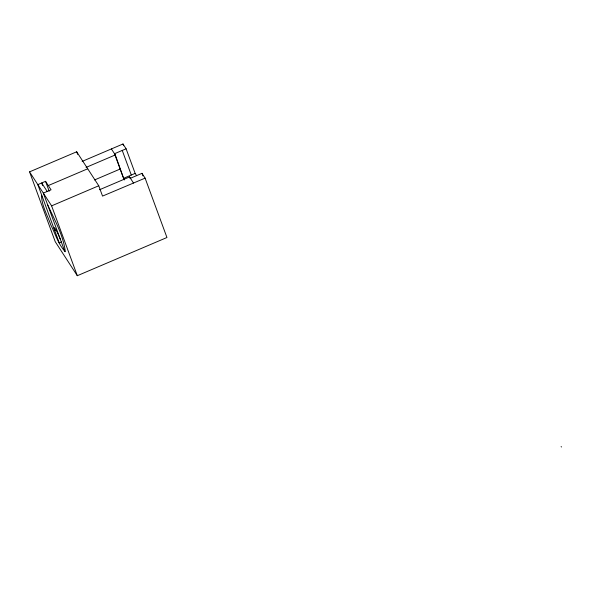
<?xml version="1.0" encoding="UTF-8"?>
<svg xmlns="http://www.w3.org/2000/svg" width="591" height="591" viewBox="0 0 591 591"><rect width="100%" height="100%" fill="white"/><g stroke="black" fill="none" stroke-linecap="round" stroke-linejoin="round"><path stroke-width="0.89" d="M29.55 171.87L76.69 151.784L98.749 185.766L102.546 196.094L145.105 178.135L166.95 237.508L77.31 275.709L55.251 241.719L29.55 171.87L51.609 205.86L77.31 275.709M82.156 161.395L122.987 143.99L126.105 148.792L135.154 173.392L136.639 175.675M64.781 251.397L43.335 193.109L51.062 189.822L45.551 181.319L37.824 184.614L59.285 242.953L61.604 241.97M126.105 148.792L114.514 153.734L123.105 177.093M86.064 167.408L115.304 154.945L124.14 179.841M48.307 185.567L87.719 168.775M94.545 179.952L120.438 168.915M51.609 205.86L98.749 185.766M135.154 173.392L123.563 178.327L124.516 179.797M99.502 189.755L129.577 176.945L133.514 183.077M130.397 178.275L141.988 173.333L145.105 178.135M56.33 230.054L54.786 230.712A11.126 1.042 66.9 0 1 55.229 228.687A11.126 1.042 66.9 0 1 60.297 239.215M42.079 196.182L41.518 195.835C41.843 205.964 47.524 215.434 50.819 224.92C55.369 233.851 58.265 244.504 65.342 251.736C63.296 235.188 54.483 219.734 47.568 204.619M561.125 446.53L561.45 447.01M111.396 148.932L115.304 154.945M47.199 191.462L41.688 182.966L42.596 185.448M141.988 173.333L142.919 175.867M122.987 143.99L123.622 145.718M122.241 150.439L131.291 175.039M129.577 176.945L130.183 178.585M76.69 151.784L77.635 154.362M45.551 181.319L49.201 191.233"/></g></svg>
